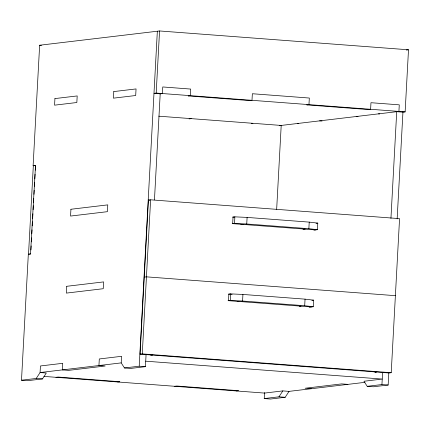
<?xml version="1.0" encoding="UTF-8"?>
<svg xmlns="http://www.w3.org/2000/svg" width="430" height="430" viewBox="0 0 430 430"><rect width="100%" height="100%" fill="white"/><g stroke="black" fill="none" stroke-linecap="round" stroke-linejoin="round"><path stroke-width="0.64" d="M21.5 380.211L36.233 378.459L40.087 372.547L46.306 373.02L42.452 378.927L27.719 380.684L21.5 380.211L28.326 254.205L30.519 253.942L35.513 165.512L33.115 165.754L39.641 45.236L159.551 30.96L408.5 49.789L405.135 111.897L402.937 112.16L396.718 111.692M33.32 165.77L28.53 254.221L30.723 253.958M30.944 249.938L31.159 245.917M31.379 241.897L31.594 237.876M31.815 233.855L32.03 229.835M32.25 225.814L32.465 221.794M32.648 218.445L32.9 213.753M33.121 209.732L33.336 205.717M33.518 202.363L33.739 198.343M33.954 194.322L34.174 190.302M34.389 186.281L34.61 182.261M34.787 178.912L35.045 174.22M35.26 170.199L35.48 166.179M121.212 362.888L121.572 356.309L99.298 358.959L98.943 365.543L105.162 366.011L68.58 370.364L62.361 369.897L62.715 363.312L40.441 365.962L40.087 372.547L121.212 362.888L124.474 367.956L130.693 368.424L145.426 366.672L146.082 354.599M124.474 367.956L139.207 366.199L157.348 31.223M140.067 354.143L148.415 200.074L150.613 199.81L399.561 218.639L391.219 372.708L389.021 372.971L140.067 354.143L142.271 353.885L391.219 372.708M160.202 93.805L153.983 93.331L156.187 93.073L159.551 30.96M142.271 353.885L150.613 199.81M154.461 199.853L160.229 93.331M228.034 300.742L230.34 300.462L230.7 293.883L242.928 294.448L305.047 299.146L313.615 300.151L313.255 306.735L309.224 307.213M232.211 223.702L234.517 223.428L234.871 216.844L247.105 217.413L309.224 222.111L317.786 223.116L317.426 229.701L313.943 230.114M313.255 306.735L304.693 305.73L242.574 301.032L242.928 294.448M317.426 229.701L308.864 228.696L246.745 223.998L247.105 217.413M364.925 382.34L289.035 391.375L285.187 397.282L270.449 399.04L264.23 398.567L264.558 392.536M276.662 209.313L281.204 125.442L158.788 116.186M304.693 305.73L305.047 299.146M308.864 228.696L309.224 222.111M145.722 361.184L382.238 379.072L363.947 381.249L367.204 386.312L381.937 384.554L382.592 372.488M390.94 218.408L396.707 111.886M367.204 386.312L373.423 386.78L388.156 385.027L388.849 372.299M397.153 218.875L402.964 111.687M264.23 398.567L278.968 396.815L282.822 390.902L289.035 391.375M406.302 50.052L408.5 49.789M159.761 93.858L162.406 93.541L162.76 86.957L190.694 89.069L190.334 95.653L188.136 95.917L249.792 100.577L251.991 100.319L252.351 93.735L309.32 98.04L308.96 104.624L306.762 104.888L368.419 109.548L370.617 109.29L370.972 102.706L399.276 104.845L398.916 111.429L279.559 125.635M189.055 118.9L191.248 118.637M251.26 123.496L252.904 123.302M33.115 165.754L35.308 165.496M232.565 217.118L234.871 216.844M240.875 224.697L243.079 224.433M316.055 223.321L317.786 223.116M302.994 229.394L305.198 229.131M144.238 277.108L146.442 276.845L395.39 295.673M228.394 294.158L230.7 293.883M237.258 301.666L238.908 301.468M311.884 300.355L313.615 300.151M299.377 306.364L301.027 306.165M144.98 354.771L146.286 354.616M150.704 355.331L152.666 355.099M55.948 377.309L58.141 377.046L119.798 381.711L117.605 381.969M174.575 386.28L176.768 386.016L238.419 390.682L236.226 390.94M374.901 372.16L376.212 372.004M375.111 372.176L376.417 372.02M282.822 390.902L264.531 393.084L43.978 376.4M234.517 223.428L246.745 223.998M230.34 300.462L242.574 301.032M39.641 45.236L41.506 45.376M156.187 93.073L405.135 111.897M378.427 113.869L379.668 113.961M356.153 116.519L358.018 116.659M319.571 120.873L322.059 121.061M297.302 123.523L298.544 123.62M148.415 200.074L149.753 200.176M234.339 217.161L233.038 217.064L232.678 223.648L315.593 229.921M232.114 294.346L228.868 294.098L228.507 300.683L311.422 306.956M139.207 366.199L145.426 366.672M381.937 384.554L388.156 385.027M347.892 384.366L341.673 383.899L305.09 388.252L311.309 388.725M36.233 378.459L42.452 378.927M278.968 396.815L285.187 397.282M54.927 98.583L54.567 105.167L76.841 102.517L77.196 95.933L54.927 98.583M66.757 286.294L66.392 293.099L103.232 288.713L103.603 281.908L66.757 286.294M70.928 209.259L70.563 216.059L107.403 211.673L107.774 204.874L70.928 209.259M113.778 91.579L113.423 98.164L135.697 95.514L136.052 88.929L113.778 91.579"/></g></svg>
